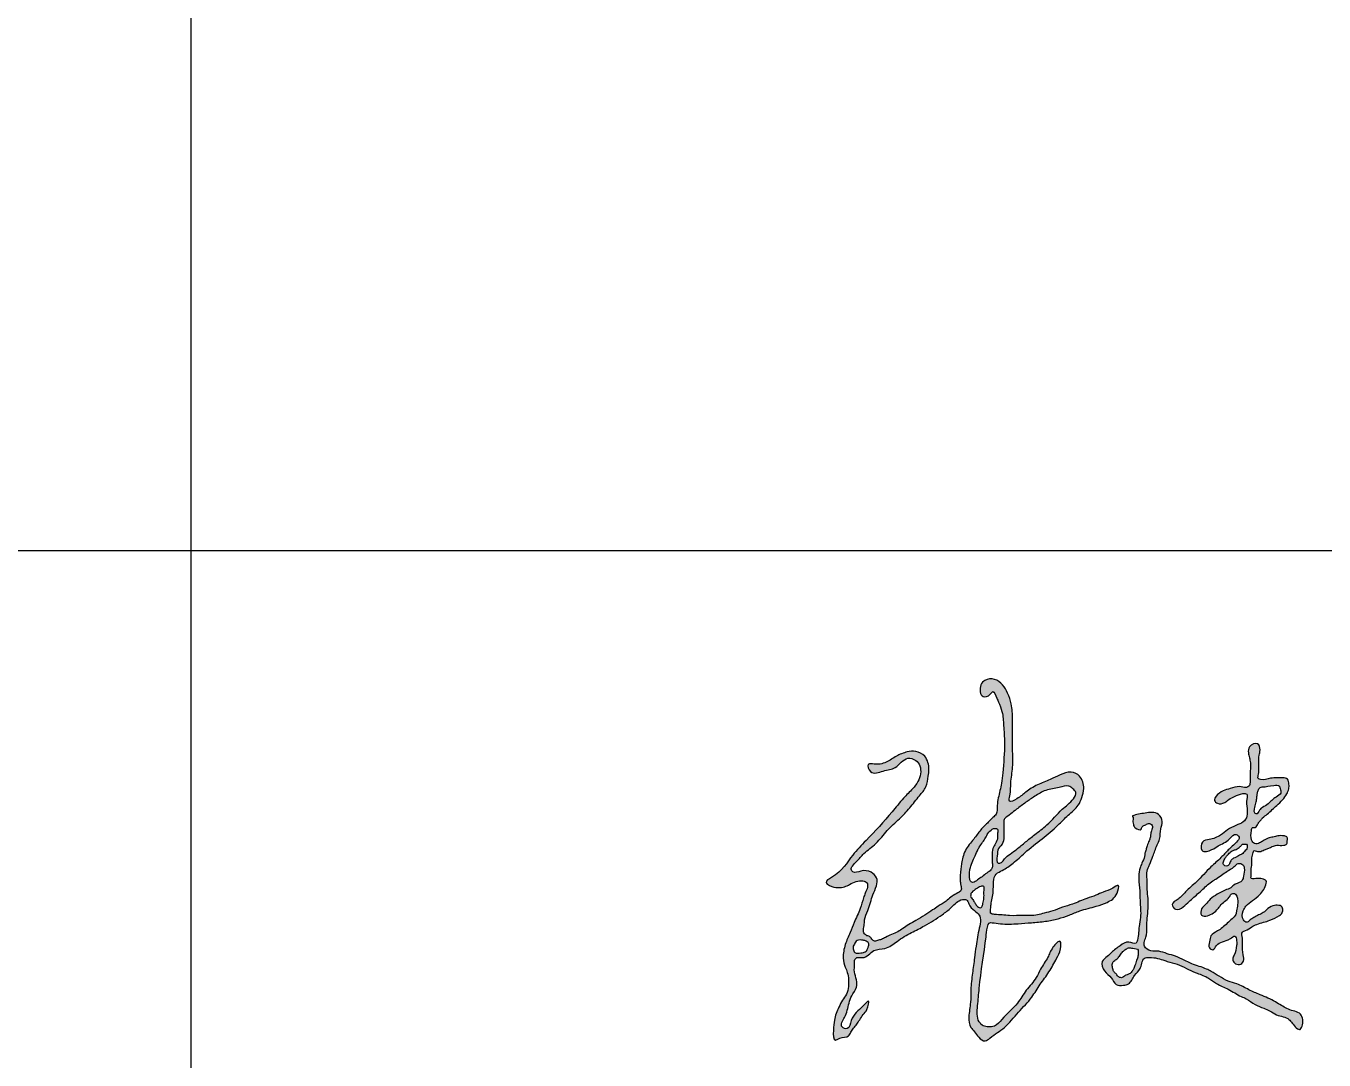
# Model space of a CAD drawing. Extents: x 30064 to 135164, y 17999 to 492668.
# Drawn here: x 109494 to 111787, y 152899 to 154725 of the extents above; entities that cross this region are included whole.
import ezdxf

# ---------------------------------------------------------------- set-up
doc = ezdxf.new("R2010")
doc.units = 0
doc.header["$LTSCALE"] = 1000
doc.header["$MEASUREMENT"] = 0
doc.layers.add('文字和字符', color=7, linetype='Continuous')

msp = doc.modelspace()

# ---------------------------------------------------------------- hatches: boundary and pattern name
at = {"layer": '文字和字符'}
h = msp.add_hatch(color=6, dxfattribs=at)
edge = h.paths.add_edge_path()
edge.add_spline(control_points=[(110992, 153421.7), (110992.3, 153421.7), (111017.2, 153422.8), (111029.9, 153436.5), (111048.6, 153443.2), (111066.5, 153445.6), (111085.3, 153435.9), (111089.8, 153416.2), (111087.3, 153398), (111085.4, 153380.6), (111069.8, 153363.8), (111055.6, 153344.2), (111036.1, 153323.9), (111014.3, 153305), (110997.1, 153280.7), (110975.3, 153266.5), (110963.3, 153251), (110954.3, 153243.3), (110950.6, 153236.1), (110956, 153227.5), (110970.4, 153234.9), (110985.8, 153232.9), (111003.1, 153217), (110990.7, 153195.7), (110985.8, 153177), (110980.9, 153162), (110974.8, 153149), (110974.8, 153136.1), (110971.9, 153126.7), (110976.9, 153118.4), (110984.3, 153117.8), (110987.7, 153113), (110991.4, 153107.7), (110998.4, 153110.5), (111005.3, 153111.6), (111013.5, 153116), (111022.7, 153121.2), (111033.8, 153124.7), (111043.3, 153131.9), (111054, 153138.3), (111066.9, 153146.1), (111081.1, 153154.5), (111094.1, 153163), (111106.4, 153171.4), (111121.1, 153180.3), (111132.2, 153191.3), (111147.8, 153197.4), (111144.8, 153208.1), (111144, 153216.8), (111143.8, 153226.9), (111145.6, 153236.6), (111146.1, 153247), (111148.8, 153257.6), (111153.8, 153273.3), (111167.6, 153287.5), (111179.4, 153305.6), (111191.9, 153317.2), (111200.7, 153326.4), (111210.1, 153334.3), (111208.7, 153348.1), (111211.8, 153366), (111217.2, 153384.9), (111220.1, 153417.5), (111223.4, 153451.6), (111220.7, 153487.8), (111219.6, 153512), (111213.1, 153528.6), (111208.1, 153539), (111202.9, 153553.9), (111195.7, 153542.1), (111179.6, 153536.3), (111177, 153560), (111188.7, 153571.9), (111205.5, 153573.1), (111219.9, 153562.3), (111228.7, 153546.3), (111235.8, 153525.8), (111236.7, 153505.6), (111236.5, 153486.4), (111236.6, 153467.5), (111236.3, 153443.4), (111237.8, 153416.2), (111232.3, 153389.2), (111233.8, 153371.8), (111228.1, 153351.7), (111248.4, 153361.9), (111259.7, 153373), (111280.4, 153385.7), (111301.6, 153393.5), (111320.4, 153402.7), (111338.6, 153409.9), (111358.7, 153400.6), (111363.8, 153380.3), (111359.5, 153362.8), (111352, 153345.2), (111334.3, 153331.6), (111314.2, 153310.8), (111288.1, 153289.1), (111260.7, 153268), (111238.9, 153247), (111222, 153235.2), (111200.1, 153225.5), (111205, 153198.1), (111198.2, 153178.3), (111198.3, 153166.2), (111196.1, 153157.2), (111207.5, 153155.4), (111217.8, 153155.7), (111235.1, 153153.2), (111255.7, 153154.5), (111276.6, 153153.5), (111293.4, 153159.1), (111308.5, 153161.8), (111324.5, 153169.1), (111345.2, 153174.4), (111364.1, 153183.9), (111382.8, 153188.9), (111398, 153197), (111409.9, 153199.4), (111426.4, 153211.6), (111420.3, 153186.3), (111405.2, 153177.5), (111381.3, 153168.9), (111358.2, 153164.2), (111336.6, 153154.3), (111316.5, 153147.8), (111294, 153143.4), (111270.3, 153141.6), (111243.8, 153139.1), (111220.1, 153138.4), (111204.3, 153141), (111194.3, 153142.2), (111191.1, 153129.6), (111187.4, 153093.9), (111178.8, 153044.8), (111175.1, 152996.1), (111172.4, 152971), (111184.1, 152958.5), (111194.2, 152956.9), (111207.4, 152957.9), (111222.3, 152977.3), (111244.2, 152994.8), (111259.8, 153023.2), (111277.4, 153040.4), (111286.5, 153061.9), (111299.5, 153079.2), (111304.4, 153095.7), (111323, 153115.5), (111321.8, 153091.3), (111312.8, 153076.4), (111301.7, 153053.8), (111284.7, 153033), (111270, 153006.7), (111246.2, 152983.8), (111224.3, 152955.8), (111202.8, 152943.2), (111187.5, 152929.8), (111176, 152938.8), (111170.2, 152948.4), (111159.9, 152958.2), (111158.4, 152977.9), (111163, 152999.5), (111162.3, 153025.6), (111165.5, 153051.8), (111169.2, 153077.3), (111172.3, 153103.9), (111176.1, 153126.4), (111180.7, 153144.5), (111178.1, 153156.7), (111167.6, 153163.2), (111159.8, 153171.6), (111156.5, 153182.9), (111141.2, 153182.8), (111129.7, 153168.4), (111108, 153152.4), (111084.7, 153137), (111056.7, 153123.9), (111033.6, 153110.2), (111013.9, 153093.5), (110992.7, 153095.5), (110982.6, 153084.4), (110972.3, 153077.9), (110962.7, 153081.7), (110956.9, 153075.8), (110957.8, 153066.4), (110956, 153054.3), (110961.5, 153041.2), (110962.3, 153025.4), (110949.1, 153010.4), (110946.2, 152990.2), (110940.3, 152973.8), (110929.5, 152957.5), (110949, 152951.5), (110950.5, 152970.2), (110960.3, 152984), (110970.8, 152991.5), (110985.4, 153009.3), (110980.2, 152987.3), (110972.8, 152979.5), (110966.7, 152970.5), (110961.9, 152962.1), (110955.9, 152955.3), (110951, 152948.7), (110946, 152938), (110933.7, 152940.7), (110919.7, 152929.4), (110919.7, 152954.1), (110921.6, 152966.8), (110924.4, 152981.5), (110930.4, 152992.6), (110935.4, 153004.5), (110944.6, 153014.9), (110947.2, 153028.2), (110947, 153041.3), (110945.5, 153052.9), (110939.9, 153064.7), (110936.1, 153081.5), (110940.1, 153102.9), (110949.4, 153122.7), (110957.2, 153144.3), (110967.5, 153163.8), (110972.1, 153182), (110976.3, 153194.6), (110980.8, 153202.5), (110980.6, 153212.8), (110966.3, 153218), (110953, 153211.5), (110939.7, 153204.1), (110926.9, 153203.2), (110916.1, 153204.6), (110902.9, 153213.9), (110935.4, 153229.9), (110947.8, 153256.3), (110986.1, 153294.9), (111016.3, 153327.2), (111041.7, 153359.7), (111058.6, 153376), (111073, 153393.1), (111076.9, 153414.3), (111065.9, 153429.6), (111045.9, 153435.7), (111032.3, 153412.2), (111008.1, 153411.2), (110987.8, 153400.2), (110975.4, 153424), (110991.9, 153421.7), (110992, 153421.7)], knot_values=[0, 0, 0, 0, 29.830329, 58.917813, 87.403057, 108.106156, 133.178165, 167.21185, 183.493575, 210.674955, 237.313626, 275.867732, 312.375317, 353.761043, 395.875537, 434.582879, 460.669761, 476.274997, 484.417806, 491.620343, 511.676156, 536.924503, 555.692553, 598.362356, 618.348177, 639.189191, 663.45492, 677.063063, 692.317653, 702.959274, 711.943659, 720.14469, 726.927846, 735.80548, 746.57076, 757.657127, 773.391329, 790.76732, 805.441898, 822.594095, 842.866694, 868.323001, 891.127033, 907.573393, 930.634575, 961.258613, 976.688727, 988.002723, 1001.170801, 1014.557807, 1029.617846, 1042.133039, 1057.768168, 1075.005198, 1109.99381, 1138.042246, 1164.89526, 1180.29965, 1191.874738, 1213.241442, 1232.349281, 1268.725268, 1294.322921, 1368.395782, 1410.724556, 1445.044845, 1469.944393, 1480.867815, 1499.328512, 1508.741629, 1526.286567, 1555.649157, 1570.573337, 1593.98259, 1617.984445, 1641.382666, 1669.439815, 1707.291974, 1725.035697, 1749.43332, 1786.029801, 1824.844218, 1863.911625, 1895.042411, 1908.396405, 1926.997455, 1954.733646, 1988.605585, 2022.407336, 2049.221687, 2076.673409, 2100.00089, 2131.565175, 2154.184674, 2175.023051, 2209.537897, 2244.846276, 2295.987218, 2350.394106, 2388.904508, 2420.906973, 2437.842954, 2481.538585, 2513.67034, 2525.068719, 2534.685067, 2544.923321, 2563.314623, 2581.768155, 2615.884833, 2650.046285, 2667.232328, 2688.872495, 2714.057646, 2739.784309, 2777.467879, 2801.534699, 2820.718126, 2846.219989, 2860.698517, 2879.243585, 2912.659008, 2940.608915, 2982.423161, 3010.685784, 3039.178412, 3070.401495, 3105.567192, 3138.040416, 3181.77967, 3202.070017, 3207.318711, 3220.228211, 3244.089956, 3371.102495, 3414.225609, 3453.462193, 3467.26996, 3480.300078, 3495.079726, 3519.973063, 3575.220664, 3613.131208, 3652.775903, 3675.917744, 3710.071084, 3737.577823, 3760.456026, 3779.026476, 3804.406012, 3842.427404, 3879.53793, 3916.903526, 3966.451123, 4017.131972, 4061.072175, 4074.638395, 4092.565028, 4109.947309, 4123.823044, 4149.665691, 4185.989873, 4217.238435, 4257.446297, 4295.790415, 4324.39685, 4369.00823, 4390.680082, 4401.809145, 4417.703641, 4439.204356, 4450.588858, 4460.404255, 4494.065203, 4522.530802, 4573.458554, 4609.521342, 4650.912748, 4685.917862, 4712.736046, 4730.120946, 4746.286022, 4759.95949, 4766.863435, 4776.672561, 4797.16942, 4817.291784, 4834.860476, 4859.323634, 4896.066848, 4914.918931, 4939.065769, 4952.349318, 4974.17708, 4996.946, 5022.500289, 5038.394722, 5059.260572, 5074.696393, 5090.132213, 5102.860644, 5115.363234, 5127.279907, 5137.839505, 5160.110254, 5171.91017, 5195.838718, 5221.384366, 5238.430758, 5255.298426, 5274.238989, 5291.838335, 5311.960699, 5328.55338, 5346.364767, 5359.960569, 5382.934513, 5416.477261, 5448.016954, 5474.30002, 5511.880375, 5539.40652, 5552.058861, 5566.94274, 5578.03298, 5588.729847, 5622.382906, 5636.081831, 5651.985781, 5673.57334, 5685.092373, 5703.046221, 5778.830378, 5827.289368, 5921.873186, 5965.463367, 5998.231583, 6019.778213, 6058.791881, 6074.951846, 6095.085564, 6133.666904, 6164.015928, 6195.290173, 6213.346315, 6227.672688, 6227.672688, 6227.672688, 6227.672688], degree=3, periodic=0)
edge = h.paths.add_edge_path(flags=16)
edge.add_spline(control_points=[(111200.7, 153306.7), (111200.6, 153306.6), (111191.8, 153299.3), (111189.4, 153291.2), (111183.1, 153283.3), (111178.4, 153275.7), (111173.1, 153266.8), (111169.3, 153256.5), (111163.9, 153246.4), (111161.4, 153237.4), (111160.1, 153230.3), (111160.2, 153223.9), (111160.7, 153218.5), (111162.2, 153213.6), (111168.6, 153211.5), (111174.5, 153217.8), (111183.3, 153222.1), (111190.3, 153229.2), (111198.4, 153233.3), (111201.7, 153240.5), (111200.2, 153248.8), (111201, 153259.5), (111200.1, 153271.8), (111207, 153281.4), (111210.9, 153290.8), (111209.5, 153298.9), (111211.6, 153307), (111205.7, 153308.4), (111200.7, 153306.7), (111200.7, 153306.7)], knot_values=[0, 0, 0, 0, 15.16178, 26.885115, 40.319645, 54.966413, 64.568744, 83.231373, 100.644648, 111.873825, 122.261764, 130.597594, 138.137919, 145.255344, 149.904189, 163.057972, 176.277051, 191.533217, 204.002706, 212.709306, 222.244258, 238.518955, 257.638434, 271.136509, 286.704711, 297.422187, 307.353728, 313.519692, 320.456367, 320.456367, 320.456367, 320.456367], degree=3, periodic=0)
edge = h.paths.add_edge_path(flags=16)
edge.add_spline(control_points=[(111222.8, 153325.6), (111223, 153325.7), (111244.4, 153342.5), (111259, 153353.5), (111276.6, 153365.4), (111295.4, 153377.1), (111316.2, 153378.5), (111333.6, 153385.3), (111342.9, 153378.4), (111350.6, 153371), (111340.9, 153354.6), (111320.6, 153340.8), (111300.9, 153315.3), (111277.2, 153298.6), (111259.6, 153284.2), (111245.3, 153272.4), (111232.7, 153263), (111222.7, 153255.9), (111218.7, 153247.6), (111207.1, 153244.6), (111209.9, 153260.7), (111209.7, 153272.7), (111222.3, 153282.5), (111220.8, 153295.8), (111220.8, 153307.1), (111221.3, 153315.3), (111220.4, 153321), (111222.7, 153325.5), (111222.8, 153325.6)], knot_values=[0, 0, 0, 0, 36.430419, 65.187197, 91.419752, 121.899033, 155.898168, 179.129599, 191.187594, 202.563458, 218.937757, 256.902618, 310.337733, 348.658026, 377.380118, 405.122206, 425.745844, 443.117225, 454.890005, 463.601594, 481.231921, 499.962837, 517.902498, 538.606138, 551.160941, 565.957672, 570.889886, 577.866804, 577.866804, 577.866804, 577.866804], degree=3, periodic=0)
edge = h.paths.add_edge_path(flags=16)
edge.add_spline(control_points=[(111162.6, 153190.5), (111162.6, 153190.6), (111168.5, 153200.2), (111174.9, 153202.7), (111180.2, 153206.2), (111188, 153206.6), (111185.4, 153197), (111186.5, 153189.5), (111185.4, 153181.5), (111183.8, 153175.1), (111183.5, 153169.8), (111179.5, 153167.4), (111174.6, 153168.9), (111171.8, 153174), (111168.6, 153178.5), (111165.7, 153183.4), (111162, 153185.5), (111162.6, 153190.4), (111162.6, 153190.5)], knot_values=[0, 0, 0, 0, 13.966431, 26.642221, 32.867363, 40.668687, 50.865474, 62.813241, 75.541774, 82.709236, 91.158043, 95.563358, 100.25464, 110.515602, 118.401257, 123.681007, 133.675528, 136.491121, 136.491121, 136.491121, 136.491121], degree=3, periodic=0)
edge = h.paths.add_edge_path(flags=16)
edge.add_spline(control_points=[(110957.2, 153103.5), (110957.2, 153103.6), (110962.7, 153113.1), (110971.2, 153110.8), (110977.6, 153109.3), (110982.3, 153106.7), (110983, 153101.1), (110980.7, 153096.7), (110979.2, 153091.1), (110973.7, 153088.7), (110966.8, 153087.8), (110957.3, 153086), (110955.3, 153094.7), (110954.3, 153099.2), (110957.2, 153103.5), (110957.2, 153103.5)], knot_values=[0, 0, 0, 0, 11.122688, 25.410392, 33.76565, 39.259742, 46.34399, 54.032835, 60.099225, 69.754386, 75.753906, 90.734986, 100.54138, 106.793197, 112.698594, 112.698594, 112.698594, 112.698594], degree=3, periodic=0)
h = msp.add_hatch(color=6, dxfattribs=at)
edge = h.paths.add_edge_path()
edge.add_spline(control_points=[(111595.9, 153365), (111596, 153365.1), (111608.5, 153376.7), (111621.6, 153377.7), (111635.8, 153383.9), (111646.8, 153379.1), (111655.1, 153382.3), (111656.6, 153392.1), (111655.2, 153405.4), (111657.5, 153420.4), (111654.8, 153432.7), (111652.3, 153442), (111653.1, 153454.4), (111670.7, 153462), (111674.9, 153446.7), (111671.1, 153436.3), (111671.5, 153424.4), (111671.8, 153412.2), (111670.8, 153403.5), (111668.9, 153395.6), (111679.4, 153392.7), (111689.6, 153397.3), (111703.3, 153397.2), (111713.1, 153397.7), (111723.6, 153396.1), (111724.8, 153386.1), (111724.6, 153377.4), (111720.6, 153367.7), (111713.4, 153357.7), (111703.9, 153349.4), (111694.8, 153341), (111687, 153333), (111678.7, 153328.2), (111674.3, 153321.6), (111669.4, 153316.8), (111666.9, 153308.2), (111659, 153311), (111658.3, 153299.3), (111655.9, 153290.8), (111663.2, 153279.1), (111672.5, 153282), (111679.6, 153286.5), (111687.1, 153291.3), (111696.3, 153292.4), (111705.8, 153295.2), (111714, 153295.6), (111723, 153292.8), (111721.2, 153286.4), (111721.9, 153280.1), (111712.9, 153276.9), (111704.5, 153279.3), (111695.3, 153276.4), (111689.3, 153272.8), (111682.2, 153270.8), (111675.9, 153267.1), (111669.1, 153266.7), (111662.3, 153270.2), (111661.2, 153262.9), (111658.5, 153257.9), (111659, 153250.5), (111659.1, 153245.2), (111658.6, 153239.8), (111657.4, 153234.8), (111657.8, 153229.9), (111657.5, 153225.8), (111657.9, 153222.9), (111656, 153217.8), (111666.1, 153219.9), (111673.1, 153219.5), (111679.9, 153218.8), (111685.2, 153215.3), (111683.3, 153204.1), (111675.5, 153191.8), (111660.6, 153180.8), (111649, 153172.8), (111642.2, 153160.7), (111640.9, 153149), (111649.5, 153140.2), (111655.3, 153145.9), (111661.2, 153149.8), (111668.6, 153154.8), (111677.9, 153157.3), (111685.5, 153165.3), (111694.9, 153172.3), (111704.6, 153172.5), (111713.9, 153170.9), (111715, 153159.5), (111704.7, 153151.7), (111693.3, 153146.4), (111679.5, 153141.8), (111668.4, 153139.2), (111657.7, 153133.9), (111650.9, 153127.7), (111639.4, 153125.3), (111643.4, 153113.6), (111642, 153101), (111642.5, 153087.4), (111646.6, 153073.7), (111637.3, 153065.6), (111628.3, 153069.3), (111624, 153077), (111629.9, 153087), (111632.1, 153098.5), (111632.6, 153109), (111629.9, 153121.2), (111618.9, 153110.4), (111607.9, 153108.8), (111596.3, 153103.3), (111591.8, 153091.4), (111581.4, 153097.6), (111585, 153107.8), (111585.3, 153120.5), (111597.8, 153125.9), (111607.3, 153132.9), (111615.6, 153140.6), (111623.7, 153147.8), (111631.3, 153154.5), (111632.1, 153164), (111634.2, 153172.7), (111634.5, 153182.3), (111632.3, 153189), (111628.3, 153194.1), (111621.5, 153192.4), (111619, 153184.4), (111610.6, 153179.3), (111603.8, 153172.5), (111598.5, 153164.8), (111591, 153158), (111581.9, 153153.1), (111567.6, 153152.5), (111568.9, 153167.4), (111578.5, 153173.6), (111585.5, 153184.5), (111598.2, 153191.8), (111610, 153198.8), (111622, 153202.3), (111629.8, 153211.2), (111642.4, 153213), (111644.7, 153226), (111646.8, 153235.1), (111643.6, 153244.9), (111634.1, 153247.8), (111626.6, 153238.2), (111612.2, 153231.2), (111601.2, 153221.9), (111586.8, 153213.5), (111576.9, 153205), (111563, 153191.6), (111550.1, 153180.8), (111538.6, 153169.5), (111525.3, 153161.4), (111514.1, 153175.6), (111531.9, 153183.4), (111542.9, 153197.9), (111564.5, 153215.6), (111583.2, 153237.6), (111603.5, 153254.6), (111617.7, 153270.9), (111629.1, 153280.2), (111638.9, 153291.7), (111628.9, 153301.2), (111617.8, 153284.3), (111601.9, 153279.8), (111588.7, 153269.2), (111567.3, 153263.4), (111569.4, 153286.6), (111587.4, 153288.1), (111602.7, 153294.1), (111616.2, 153306.1), (111629.8, 153313.4), (111644.1, 153317.6), (111652.1, 153329.9), (111650.3, 153344.7), (111649.1, 153356.1), (111652.3, 153370), (111639.2, 153369.5), (111630, 153364.9), (111618.7, 153360.1), (111610.6, 153352.2), (111600.2, 153350.3), (111590.7, 153356.4), (111595.8, 153364.9), (111595.9, 153365)], knot_values=[0, 0, 0, 0, 21.814226, 40.014518, 62.705103, 80.181203, 87.059593, 95.960741, 117.525979, 144.48919, 157.446323, 169.514731, 184.787555, 205.834293, 221.965238, 235.360358, 252.742704, 270.71375, 285.202589, 292.391017, 298.294038, 323.168932, 339.890762, 353.677583, 365.620364, 378.129251, 389.526685, 402.989381, 420.611403, 440.531037, 455.37129, 472.336878, 486.5792, 494.822314, 504.352288, 516.704907, 522.699181, 530.27695, 553.639261, 565.149337, 577.864888, 587.528817, 601.603428, 613.797645, 625.753182, 641.937729, 649.9788, 657.766267, 665.645468, 673.686615, 691.069983, 702.267642, 712.223711, 720.551303, 732.907569, 741.299569, 750.370401, 754.159277, 767.819998, 775.008381, 783.993926, 790.014194, 797.893351, 805.081778, 810.473088, 814.666318, 817.720913, 829.769177, 838.760629, 852.283854, 856.964277, 862.355586, 894.641394, 917.573479, 938.655869, 952.338385, 974.413595, 984.091028, 992.098792, 1002.565424, 1015.429981, 1028.359865, 1041.617731, 1060.692449, 1075.149999, 1081.330321, 1097.650211, 1107.252151, 1133.82575, 1149.932866, 1167.658992, 1180.945792, 1198.851742, 1207.212315, 1222.48382, 1236.906949, 1263.262694, 1278.557776, 1291.815576, 1304.435541, 1313.922398, 1324.654884, 1349.142625, 1361.020488, 1372.838601, 1385.371679, 1406.33795, 1423.525104, 1437.340436, 1446.079862, 1461.351368, 1476.168885, 1496.200813, 1510.803882, 1526.560496, 1542.662576, 1557.114579, 1565.766985, 1581.249459, 1594.824166, 1604.755407, 1610.756543, 1619.414177, 1627.419657, 1643.634371, 1658.03725, 1667.713087, 1682.728431, 1698.677316, 1713.209272, 1728.480822, 1743.495369, 1760.340716, 1781.062409, 1803.083586, 1817.90876, 1831.829559, 1851.204785, 1861.937228, 1882.369986, 1890.726834, 1902.273459, 1915.005119, 1936.427946, 1969.389218, 1974.338724, 2005.754245, 2023.168452, 2055.026844, 2074.268902, 2093.867831, 2107.78631, 2127.599717, 2153.412209, 2189.440129, 2240.453356, 2274.08225, 2299.89394, 2328.106323, 2341.387876, 2350.989816, 2370.530551, 2403.28468, 2421.19063, 2445.869309, 2466.302067, 2483.491087, 2513.600141, 2534.81948, 2557.988589, 2577.732832, 2594.915337, 2613.696208, 2636.660478, 2648.798069, 2658.352665, 2679.53953, 2695.582632, 2708.030864, 2726.091721, 2735.787779, 2747.159611, 2747.159611, 2747.159611, 2747.159611], degree=3, periodic=0)
edge = h.paths.add_edge_path(flags=16)
edge.add_spline(control_points=[(111642.6, 153280.1), (111642.5, 153280), (111636.6, 153274.3), (111632.5, 153270.7), (111624.7, 153269.2), (111619.3, 153264.4), (111614.8, 153259.1), (111611.2, 153254.9), (111608.8, 153250.2), (111607.5, 153244.7), (111611.6, 153241.5), (111616.5, 153240.9), (111620.3, 153246), (111621.7, 153251.8), (111626.6, 153255.3), (111631.4, 153257.1), (111635.8, 153260.2), (111642.5, 153262.3), (111646.4, 153267.7), (111650.7, 153271.9), (111651.4, 153276.1), (111650, 153281), (111646.4, 153280.2), (111642.6, 153280.1), (111642.6, 153280.1)], knot_values=[0, 0, 0, 0, 8.439041, 20.62857, 28.097042, 39.877603, 49.765051, 57.178901, 62.854461, 72.258155, 76.58164, 82.950578, 90.312624, 100.188639, 107.6845, 114.090351, 121.535477, 130.11106, 142.317774, 148.462757, 154.387511, 159.526625, 165.895648, 169.459976, 169.459976, 169.459976, 169.459976], degree=3, periodic=0)
edge = h.paths.add_edge_path(flags=16)
edge.add_spline(control_points=[(111672.7, 153379), (111672.6, 153379), (111668.6, 153373), (111668.4, 153367.5), (111667.9, 153360.3), (111666.2, 153352), (111664.4, 153344.1), (111662.3, 153336.9), (111668.4, 153331), (111671.9, 153340.7), (111678.8, 153346), (111687.4, 153350.3), (111694.2, 153358.1), (111701.7, 153363.5), (111712, 153368.9), (111709.4, 153377), (111707.8, 153384.9), (111692.9, 153383.6), (111682.6, 153380.9), (111674.7, 153381.2), (111672.7, 153379), (111672.7, 153379)], knot_values=[0, 0, 0, 0, 9.334311, 17.140719, 26.361451, 38.018579, 52.789195, 61.01517, 67.124154, 79.068588, 89.242621, 105.885881, 117.802758, 131.460083, 146.451071, 157.202444, 163.309657, 177.435607, 205.630785, 210.588468, 213.165382, 213.165382, 213.165382, 213.165382], degree=3, periodic=0)
h = msp.add_hatch(color=6, dxfattribs=at)
edge = h.paths.add_edge_path()
edge.add_spline(control_points=[(111448.1, 153330.2), (111448.4, 153330.3), (111473.4, 153336.2), (111493.1, 153338), (111502.7, 153320.1), (111496.5, 153305.7), (111498, 153291), (111491.3, 153278.9), (111488.2, 153268.7), (111483.4, 153257.1), (111479.9, 153246.8), (111474.9, 153236.4), (111472.8, 153227.1), (111475.1, 153214.3), (111473.5, 153200.2), (111477.6, 153177.9), (111474.7, 153155.7), (111473.2, 153133.2), (111474, 153118.2), (111468.1, 153107.8), (111469.2, 153097.1), (111480.9, 153090.4), (111495.2, 153092.1), (111509.5, 153086.2), (111525, 153082.8), (111539, 153075.6), (111556.7, 153066.7), (111573.6, 153062.5), (111589.6, 153054.4), (111601.8, 153046.5), (111616.2, 153037.4), (111635.3, 153033.4), (111653, 153022.7), (111676.3, 153013.2), (111695.9, 153005), (111714, 152993.1), (111727.6, 152986), (111747.4, 152982.5), (111750.9, 152965.8), (111743.6, 152947.2), (111731.5, 152962.3), (111724.6, 152971.7), (111714, 152975.7), (111701.8, 152978.2), (111691.4, 152985.6), (111678.5, 152991.2), (111663.7, 152996.5), (111652.1, 153006.4), (111635.1, 153012.9), (111618.8, 153024.1), (111597.9, 153032.2), (111581.6, 153045.3), (111564.1, 153051.6), (111546.8, 153058.4), (111531.7, 153067.6), (111516.8, 153071), (111503.9, 153074.9), (111492.2, 153079.3), (111480.4, 153080.2), (111467.4, 153080.4), (111464.7, 153069.4), (111462, 153058.2), (111450.2, 153048.6), (111444.9, 153033), (111431.1, 153030.5), (111417.4, 153030.3), (111411.6, 153046.4), (111397.6, 153054.2), (111391.1, 153073.1), (111406.6, 153083.1), (111415.6, 153093.6), (111428.5, 153101.7), (111439.5, 153110.8), (111453.9, 153101.9), (111458.3, 153113.6), (111459, 153123), (111460, 153136.8), (111464.1, 153155.1), (111461.1, 153178.1), (111461.6, 153202.4), (111458.2, 153221.8), (111460.8, 153236.5), (111465, 153247.9), (111469.7, 153256.1), (111469.9, 153264.5), (111472.6, 153270.4), (111473.8, 153278.2), (111477.2, 153284.9), (111480, 153291.7), (111480.3, 153298.6), (111482.2, 153305.5), (111484.9, 153313.9), (111476, 153318.2), (111470.8, 153313.3), (111464.5, 153311.8), (111464.2, 153303.3), (111452.6, 153307.4), (111449.2, 153315.2), (111449, 153322.3), (111450, 153326.8), (111448.1, 153330.2), (111448.1, 153330.2)], knot_values=[0, 0, 0, 0, 31.567408, 64.804615, 84.514899, 102.449572, 127.665217, 143.393176, 158.761139, 172.306084, 195.386314, 203.777391, 220.63047, 233.896682, 257.032253, 279.176201, 327.700844, 348.661996, 374.096735, 388.033075, 396.915328, 415.877792, 435.250381, 456.66983, 478.431065, 501.305126, 522.015154, 560.722472, 573.046245, 596.2976, 621.456877, 643.421109, 676.452722, 706.559804, 747.979879, 764.804525, 796.369237, 812.756663, 842.42195, 854.740888, 879.873646, 891.588111, 907.370515, 923.988969, 943.623296, 959.405623, 982.733778, 1008.381509, 1021.700495, 1058.208083, 1090.24983, 1114.093944, 1144.201026, 1166.925646, 1191.573171, 1217.002209, 1229.971469, 1248.063792, 1268.029249, 1281.440462, 1294.753802, 1308.690116, 1329.858381, 1355.865323, 1368.43417, 1386.209945, 1406.30905, 1430.06276, 1453.845898, 1470.989804, 1499.087867, 1512.54167, 1535.266273, 1553.042048, 1560.571233, 1580.172383, 1594.917168, 1617.197884, 1657.975453, 1689.943564, 1718.67234, 1738.776712, 1751.36341, 1769.195262, 1777.025624, 1785.794542, 1795.901638, 1809.568461, 1816.675984, 1826.397683, 1837.686133, 1847.881877, 1857.816128, 1868.115168, 1875.917125, 1881.585263, 1896.597226, 1905.82176, 1918.671785, 1923.218896, 1927.782629, 1927.782629, 1927.782629, 1927.782629], degree=3, periodic=0)
edge = h.paths.add_edge_path(flags=17)
edge.add_spline(control_points=[(111418.4, 153075.8), (111418.3, 153075.8), (111412.6, 153072.1), (111412.6, 153066.1), (111413, 153060.4), (111415.2, 153054.1), (111420.5, 153050.9), (111422.7, 153045.8), (111427, 153044.3), (111430.8, 153044.3), (111433.6, 153046.7), (111436.8, 153049.3), (111440.6, 153050.2), (111444.6, 153051.7), (111447.1, 153055.4), (111450.5, 153059.6), (111453.1, 153066.6), (111455.1, 153074.4), (111458.6, 153082.5), (111458.2, 153088.4), (111459, 153095.8), (111448.9, 153095.5), (111441.2, 153098), (111435.6, 153093.8), (111431.5, 153090.8), (111429, 153087.3), (111426.8, 153083.8), (111424, 153081.6), (111422.7, 153078.2), (111418.4, 153075.8), (111418.4, 153075.8)], knot_values=[0, 0, 0, 0, 9.663903, 14.696519, 25.589324, 33.287033, 41.448102, 50.312117, 54.669885, 59.317586, 65.471876, 69.610934, 76.339168, 81.250991, 86.994431, 94.228062, 103.814692, 117.550507, 128.275999, 139.362893, 142.658643, 157.109971, 167.517587, 177.222957, 183.783609, 188.977779, 195.04957, 200.641099, 203.083872, 211.139425, 211.139425, 211.139425, 211.139425], degree=3, periodic=0)

# ---------------------------------------------------------------- linework, layer by layer
for p, q in [((109785.3, 157798.9), (109785.3, 148769.4)), ((105180.8, 153798.9), (113180.8, 153798.9))]:
    msp.add_line(p, q)
at = {"layer": '文字和字符', "color": 6}
for points, start_tangent, end_tangent in [([(110992, 153421.7), (111013.3, 153424.9), (111031.4, 153435.5), (111050.5, 153443), (111065.4, 153444), (111081.3, 153435.5), (111088.8, 153412.2), (111087.7, 153400.5), (111083.5, 153381.3), (111072.2, 153365.8), (111054.8, 153344.2), (111036.7, 153325), (111015.3, 153304.3), (110995.2, 153281.5), (110974, 153263.4), (110961.2, 153249.6), (110953.6, 153241.4), (110951.6, 153235.8), (110954.3, 153231.3), (110968.7, 153232.6), (110986.7, 153230.5), (110996.3, 153220.9), (110990, 153190.9), (110985.7, 153177.1), (110980.9, 153162.9), (110975.3, 153146.3), (110974.3, 153136.5), (110973.5, 153125.6), (110977.8, 153119.2), (110983.9, 153116.9), (110987.9, 153112.6), (110991.4, 153109.2), (110997.7, 153110), (111005.2, 153112), (111012.4, 153115.5), (111022.5, 153120.7), (111034, 153125.6), (111042.9, 153131.4), (111053.3, 153138), (111065.9, 153145.4), (111081.6, 153154.9), (111095.4, 153163.9), (111105.2, 153170.5), (111119, 153179.7), (111136.9, 153192.7), (111145.8, 153199.3), (111145.2, 153207.4), (111144.1, 153216.8), (111144.1, 153226.5), (111145.4, 153237.3), (111146.3, 153246.2), (111148.8, 153257.2), (111153.1, 153268.9), (111168, 153289.2), (111180.2, 153305.3), (111193.7, 153319.2), (111201.6, 153327), (111207.3, 153333.1), (111209.4, 153348.4), (111211.3, 153362), (111217, 153387.6), (111219.1, 153405.9), (111222.2, 153459.2), (111220.7, 153489.7), (111217.8, 153514.2), (111211.8, 153531.1), (111208.6, 153538.3), (111201.4, 153549.5), (111196.6, 153544.7), (111184.6, 153540.7), (111180.6, 153561.5), (111187.8, 153569.5), (111204.6, 153571.1), (111219, 153561.5), (111227.8, 153547.1), (111234.2, 153527.9), (111236.6, 153500.8), (111236.6, 153488), (111236.6, 153470.4), (111236.6, 153444), (111236.6, 153416), (111233.4, 153388.1), (111231.8, 153365.7), (111231, 153356.1), (111243.8, 153360.1), (111259.8, 153372.1), (111280.6, 153384.9), (111303, 153394.5), (111320.6, 153402.5), (111339.7, 153407.3), (111354.9, 153400.1), (111362.1, 153378.5), (111358.9, 153362.5), (111352.5, 153348.9), (111334.9, 153331.3), (111316.6, 153313.7), (111288.6, 153289.8), (111258.2, 153265), (111237.4, 153246.6), (111218.2, 153233.8), (111207.8, 153227.4), (111202.3, 153196.4), (111198.5, 153173.6), (111197.8, 153165.4), (111197.8, 153158.5), (111204.8, 153156), (111218, 153155.3), (111231.2, 153154.1), (111255.8, 153154.1), (111280.4, 153155.3), (111292.4, 153158.5), (111307.5, 153162.3), (111324.5, 153168.6), (111342.2, 153174.2), (111367.4, 153184.3), (111383.8, 153190), (111396.4, 153195.6), (111413.4, 153202.6), (111422.9, 153207), (111421, 153193.8), (111403.4, 153177.4), (111384.4, 153170.4), (111355.4, 153162.3), (111336.5, 153154.7), (111317, 153148.4), (111294.9, 153144), (111269.7, 153141.5), (111246.4, 153139.6), (111214.9, 153139.6), (111200.4, 153141.5), (111196.6, 153141.5), (111192.2, 153133.3), (111189.6, 153116.3), (111177.6, 153025.5), (111174.8, 152994.6), (111177.6, 152966.4), (111184.7, 152959.4), (111193.8, 152957.3), (111204.4, 152958.7), (111217.8, 152970.7), (111245.2, 152999.5), (111260.7, 153022), (111278.3, 153044.5), (111286, 153059.3), (111298.7, 153080.4), (111307.8, 153098), (111320.5, 153108.5), (111321.2, 153095.2), (111314.2, 153078.3), (111300.8, 153054.4), (111285.3, 153032.6), (111270.5, 153010), (111246.9, 152983.3), (111222, 152956.6), (111196.6, 152937.6), (111188.2, 152932.7), (111176.9, 152939), (111169.2, 152948.9), (111162.9, 152956.6), (111159.3, 152974.9), (111162.2, 153000.9), (111162.9, 153023.4), (111165.7, 153052.2), (111169.4, 153079.6), (111172, 153100.1), (111177.6, 153131.7), (111179.7, 153147.2), (111177.6, 153154.9), (111169.2, 153162.7), (111159.3, 153174.6), (111155.1, 153181.7), (111148.1, 153182.4), (111128.3, 153168.4), (111112.2, 153155.6), (111081.2, 153136), (111058.1, 153124.1), (111032.6, 153108.5), (111010.8, 153095.9), (110991.8, 153092.3), (110982, 153084.6), (110971.4, 153079.7), (110961.6, 153079.7), (110958, 153076.2), (110957.3, 153069.1), (110957.3, 153054.4), (110960.9, 153040.3), (110960.9, 153027.6), (110952.4, 153012.2), (110944.7, 152986.8), (110939.7, 152974.2), (110935.5, 152957.3), (110944.7, 152954.5), (110951.7, 152968.5), (110960.2, 152982.6), (110973.5, 152995.3), (110982, 153003), (110979.2, 152988.2), (110972.8, 152979.1), (110966.5, 152970), (110961.6, 152962.2), (110955.9, 152955.2), (110951, 152948.1), (110946.8, 152941.8), (110931.3, 152937.6), (110923.6, 152934.1), (110920, 152951), (110922.1, 152969.3), (110925, 152981.2), (110930, 152992.3), (110936.2, 153004.4), (110943.3, 153015), (110946.8, 153029), (110946.8, 153041), (110944.7, 153053.7), (110941.1, 153062.8), (110937.6, 153079), (110941.1, 153102.9), (110949.6, 153124), (110956.6, 153141.6), (110967.4, 153166.4), (110973.3, 153185.4), (110976.4, 153193.9), (110980.2, 153204), (110979.2, 153211.9), (110972.3, 153215.3), (110948.8, 153209.1), (110939.9, 153205), (110928.5, 153203.6), (110913.3, 153207.1), (110907.1, 153212.6), (110916.8, 153221.2), (110954.2, 153260.9), (110977.8, 153286.7), (111023.7, 153337.1), (111043.9, 153361.2), (111060.2, 153378.2), (111069.5, 153390.7), (111072.6, 153418.6), (111065.6, 153427.9), (111051.7, 153431.8), (111029.1, 153415.5), (111008.2, 153409.3), (110985.6, 153408.5), (110981.8, 153420.9), (110992, 153421.7)], (0.984905, -0.173097), (0.984905, -0.173097)), ([(111595.9, 153365), (111608.4, 153374.5), (111620.9, 153378.4), (111636.9, 153381.8), (111649.5, 153380.5), (111653.9, 153382.6), (111655.9, 153388.7), (111655.9, 153404.3), (111656.4, 153423.7), (111654.7, 153432.9), (111652.9, 153441.4), (111655.1, 153452.2), (111669.3, 153457.4), (111673.6, 153446.6), (111671.9, 153437.1), (111671.5, 153424.6), (111671.5, 153411.6), (111670.2, 153401.2), (111670.2, 153396.1), (111674.1, 153394.3), (111691.9, 153396.6), (111703.9, 153397.4), (111713.8, 153397.4), (111722, 153394.8), (111724.6, 153386.1), (111724.2, 153377.9), (111720.7, 153368.9), (111713.4, 153358.5), (111703, 153348.6), (111695.2, 153341.3), (111686.2, 153333), (111678.1, 153326.7), (111674.4, 153322.1), (111670.2, 153316.6), (111664.6, 153309.7), (111660.3, 153309.7), (111658.5, 153304.5), (111658.5, 153287.7), (111663.7, 153281.2), (111672.8, 153282.5), (111678.8, 153286), (111687.8, 153290.8), (111696.3, 153292.7), (111704.7, 153294.6), (111716.4, 153294.6), (111721.6, 153292), (111721.6, 153286.4), (111720.7, 153280.8), (111715.5, 153278.2), (111703, 153278.2), (111695.2, 153276), (111688.8, 153272.9), (111683.1, 153270.9), (111674.9, 153267.4), (111668.9, 153267.4), (111662.4, 153268.3), (111661.5, 153265.7), (111659, 153256.2), (111659, 153251), (111659, 153244.5), (111658.5, 153240.2), (111657.7, 153234.6), (111657.7, 153229.4), (111657.7, 153225.5), (111657.7, 153222.5), (111657.2, 153220.4), (111665.9, 153219.5), (111672.3, 153219.5), (111681.8, 153217.3), (111684.4, 153215.2), (111684.4, 153211.3), (111673.1, 153191), (111660.2, 153180.6), (111648.6, 153170.8), (111643.7, 153162.3), (111644.3, 153146.4), (111649.8, 153142.1), (111654.7, 153145.1), (111660.8, 153149.6), (111668.8, 153154.3), (111677.3, 153158), (111684.7, 153164.1), (111696.3, 153171.4), (111706.7, 153172), (111711, 153170.8), (111712.8, 153159.2), (111707.9, 153154.3), (111690.8, 153145.8), (111679.8, 153142.1), (111667.6, 153138.4), (111659, 153134.1), (111648, 153127.4), (111642.5, 153125), (111642.5, 153114), (111642.5, 153103.6), (111643.7, 153084.6), (111644.3, 153073.6), (111637, 153067.5), (111628.4, 153070.6), (111625.3, 153076.7), (111627.8, 153084), (111632.1, 153101.1), (111632.1, 153109.7), (111629, 153117.6), (111621.1, 153113.4), (111607, 153107.8), (111596.6, 153101.1), (111589.9, 153093.8), (111584.3, 153096.8), (111584.3, 153107.8), (111586.8, 153118.2), (111598.4, 153126.8), (111607, 153132.9), (111615.5, 153140.4), (111624.1, 153148.2), (111630.8, 153156.2), (111632.1, 153162.3), (111633.9, 153173.3), (111633.9, 153183.1), (111631.5, 153189.8), (111628.4, 153192.8), (111622.3, 153191.6), (111619.2, 153186.7), (111610.7, 153178.8), (111603.3, 153171.4), (111599, 153165.9), (111591.1, 153158.6), (111580.7, 153153.7), (111570.3, 153154.9), (111570.3, 153165.9), (111577.6, 153173.9), (111585.6, 153183.1), (111597.8, 153191.6), (111611.9, 153198.9), (111621.7, 153203.2), (111629.6, 153209.3), (111641.9, 153216.1), (111644.3, 153223.4), (111645.5, 153238.1), (111643.1, 153243.6), (111635.1, 153246), (111627.8, 153240.5), (111614.9, 153232), (111595.4, 153218.5), (111592.3, 153216.7), (111574.6, 153202.6), (111565.4, 153194.1), (111548.2, 153178.8), (111537.8, 153169.6), (111524.4, 153165.3), (111518.3, 153173.3), (111528.7, 153183.1), (111542.1, 153195.9), (111561.1, 153213.6), (111586.8, 153239.9), (111604.5, 153256.4), (111617.4, 153269.9), (111632.1, 153283.9), (111636.4, 153292.5), (111631.5, 153297.4), (111619.8, 153289.4), (111599.6, 153277.2), (111588.6, 153270.5), (111570.9, 153269.3), (111572.1, 153283.9), (111583.7, 153288.2), (111603.9, 153296.2), (111616.2, 153305.3), (111630.8, 153313.3), (111643.7, 153319.4), (111650.4, 153329.8), (111650.5, 153343.3), (111650.3, 153359.9), (111649.9, 153368.6), (111643.1, 153369.4), (111628.6, 153364.4), (111618.4, 153359.1), (111611.1, 153353.8), (111598.2, 153352.3), (111593.3, 153357.2), (111595.9, 153365)], (0.662995, 0.748624), (0.662995, 0.748624)), ([(111222.8, 153325.6), (111243.5, 153341.7), (111260.1, 153354.1), (111275.7, 153364.7), (111295.1, 153375), (111319, 153380.3), (111335.6, 153382.6), (111343, 153378), (111348.1, 153371.6), (111343.9, 153360.5), (111324.1, 153341.7), (111297.2, 153314.1), (111275.6, 153297), (111259.4, 153284), (111243.9, 153271.4), (111232, 153262.5), (111222.5, 153254.3), (111217, 153247.9), (111210.9, 153246.6), (111209.3, 153259.2), (111211.9, 153272.4), (111219.6, 153282.8), (111220.9, 153297.6), (111220.9, 153306.7), (111220.9, 153317.3), (111220.9, 153320.9), (111222.8, 153325.6)], (0.790786, 0.612093), (0.790786, 0.612093)), ([(111672.7, 153379), (111669.4, 153373.2), (111668.4, 153367.6), (111667.8, 153361), (111666.3, 153352.7), (111663.9, 153342.4), (111663.6, 153336.5), (111666.8, 153333.5), (111672.5, 153340), (111677.8, 153345), (111687.9, 153351.6), (111694.1, 153357.5), (111702, 153363.4), (111710.1, 153370.5), (111709.2, 153378.2), (111707.7, 153382.3), (111697.6, 153383.8), (111677.5, 153381.2), (111674, 153380.3), (111672.7, 153379)], (-0.774883, -0.632104), (-0.774883, -0.632104)), ([(111448.1, 153330.2), (111470.4, 153335), (111494.2, 153332.6), (111500.6, 153319.9), (111498.2, 153307.2), (111496, 153289.2), (111491.6, 153278.7), (111487.8, 153268.3), (111484.3, 153259.2), (111478.3, 153243.7), (111475.9, 153238.1), (111473.5, 153226.2), (111474.3, 153216.7), (111474.3, 153200), (111475.9, 153184.1), (111474.3, 153149.2), (111473.5, 153134.1), (111472, 153115.9), (111468.8, 153106.3), (111469.6, 153100), (111480.7, 153092), (111494.6, 153090.9), (111509.5, 153086.7), (111524.5, 153082.2), (111539.5, 153075.4), (111553, 153069), (111579.2, 153059.5), (111587.2, 153055.5), (111601.5, 153046.8), (111617.3, 153038.1), (111632.4, 153033.3), (111653.9, 153023), (111673.7, 153014.2), (111700.8, 153001.5), (111711.1, 152995.2), (111731.7, 152985.7), (111742.9, 152981.7), (111748.4, 152961), (111744.5, 152953.1), (111730.2, 152964.2), (111724.6, 152970.6), (111714.3, 152975.3), (111702.8, 152978.8), (111690.4, 152985.7), (111680.1, 152990.4), (111664.7, 152997.1), (111649.1, 153007.1), (111640.4, 153011.1), (111617.3, 153023.8), (111596.7, 153034.1), (111582.4, 153043.6), (111562.5, 153052.3), (111547.4, 153058.7), (111531.5, 153066.6), (111514, 153071.9), (111505.1, 153074.6), (111492.6, 153078.5), (111478.3, 153080.1), (111468.8, 153078.5), (111464.8, 153069.8), (111461.6, 153060.3), (111452.1, 153048.4), (111441, 153033.3), (111432.2, 153030.9), (111419.5, 153032.5), (111410.9, 153044.1), (111398.9, 153056.3), (111394.9, 153073), (111403.6, 153081.7), (111418.7, 153095.2), (111426.7, 153100.8), (111441.8, 153107.1), (111454.5, 153105.5), (111457, 153110.4), (111459.1, 153124.3), (111460, 153134.9), (111462.4, 153150.8), (111461.6, 153180.2), (111460.8, 153203.2), (111459.2, 153223.8), (111461.6, 153238.1), (111464.8, 153246.6), (111469.5, 153258.6), (111470.3, 153264.2), (111472.2, 153270.2), (111474, 153277.2), (111477.8, 153286.3), (111479.5, 153291.2), (111480.5, 153298.1), (111482.4, 153306), (111483, 153313.3), (111476.6, 153316.6), (111469.9, 153313.5), (111465.1, 153310.6), (111463.7, 153306.8), (111453.1, 153308.9), (111449.8, 153314.7), (111449.4, 153323.9), (111449.4, 153327.2), (111448.1, 153330.2)], (0.945021, 0.327011), (0.945021, 0.327011)), ([(111200.7, 153306.7), (111192.9, 153299), (111188.9, 153291.5), (111183.5, 153283.5), (111177.8, 153274.7), (111174.3, 153268.6), (111168.9, 153256.3), (111163.8, 153244.9), (111161.5, 153237.1), (111160.3, 153229.7), (111160.3, 153223.7), (111160.9, 153218.3), (111163.2, 153213.7), (111166.3, 153212.6), (111174.6, 153217.2), (111182.6, 153222.3), (111191.2, 153229.2), (111198.4, 153234.6), (111201, 153240.3), (111200.7, 153247.2), (111200.7, 153258.9), (111201.8, 153272.7), (111206.4, 153281.2), (111210.1, 153291.8), (111210.1, 153299.5), (111209.8, 153306.7), (111205.5, 153307.8), (111200.7, 153306.7)], (-0.840213, -0.542256), (-0.840213, -0.542256)), ([(111642.6, 153280.1), (111638.2, 153275.8), (111631.1, 153270.7), (111625.9, 153269.1), (111619.2, 153264), (111614.4, 153258.7), (111611.1, 153254.4), (111609.3, 153250.8), (111608.9, 153244), (111611.3, 153242), (111615.9, 153241.6), (111619.5, 153245.5), (111622.6, 153251.9), (111626.9, 153255.2), (111631.1, 153257.2), (111635.7, 153259.8), (111641.3, 153262.5), (111647.5, 153268.7), (111650.3, 153272.2), (111651, 153276.4), (111649.7, 153279.9), (111645.2, 153280.2), (111642.6, 153280.1)], (-0.672398, -0.74019), (-0.672398, -0.74019)), ([(111162.6, 153190.5), (111168.6, 153198.6), (111176.2, 153203.6), (111180.2, 153205.6), (111185.8, 153205.4), (111186.1, 153198.1), (111186.1, 153189.5), (111185.1, 153180.3), (111184, 153175.3), (111182.3, 153169.4), (111179.5, 153167.9), (111176.2, 153168.7), (111171.4, 153174.3), (111168.3, 153179.1), (111166.1, 153182.2), (111162.5, 153188.4), (111162.6, 153190.5)], (-0.111358, 0.99378), (-0.111358, 0.99378)), ([(110957.2, 153103.5), (110962.2, 153109.8), (110972.5, 153110.5), (110978.2, 153108.8), (110981.5, 153106.5), (110982.5, 153101.5), (110980.7, 153096.3), (110979, 153092.3), (110973, 153088.8), (110968.7, 153088), (110957.9, 153088.8), (110955.2, 153095.3), (110955.2, 153099.8), (110957.2, 153103.5)], (0.091716, 0.995785), (0.091716, 0.995785)), ([(111418.4, 153075.8), (111413.3, 153071.1), (111412.6, 153067.5), (111413.5, 153059.7), (111415.7, 153054.6), (111419.9, 153050.5), (111424, 153045.6), (111426.9, 153044.5), (111430.3, 153044.6), (111434, 153047), (111436.4, 153048.7), (111441, 153050.4), (111444.2, 153051.9), (111446.9, 153055), (111449.9, 153059.3), (111452.6, 153065.6), (111455.6, 153075.1), (111457.9, 153082.4), (111458.4, 153090.4), (111458.4, 153092.8), (111448.6, 153096.2), (111441.1, 153096.9), (111435, 153093.4), (111431.4, 153090.4), (111429.1, 153087.4), (111426.5, 153083.9), (111423.8, 153080.9), (111423, 153079.4), (111418.4, 153075.8)], (-0.840414, -0.541945), (-0.840414, -0.541945))]:
    msp.add_spline(points, degree=3, dxfattribs=dict(at, start_tangent=start_tangent, end_tangent=end_tangent))

doc.saveas('drawing.dxf')
